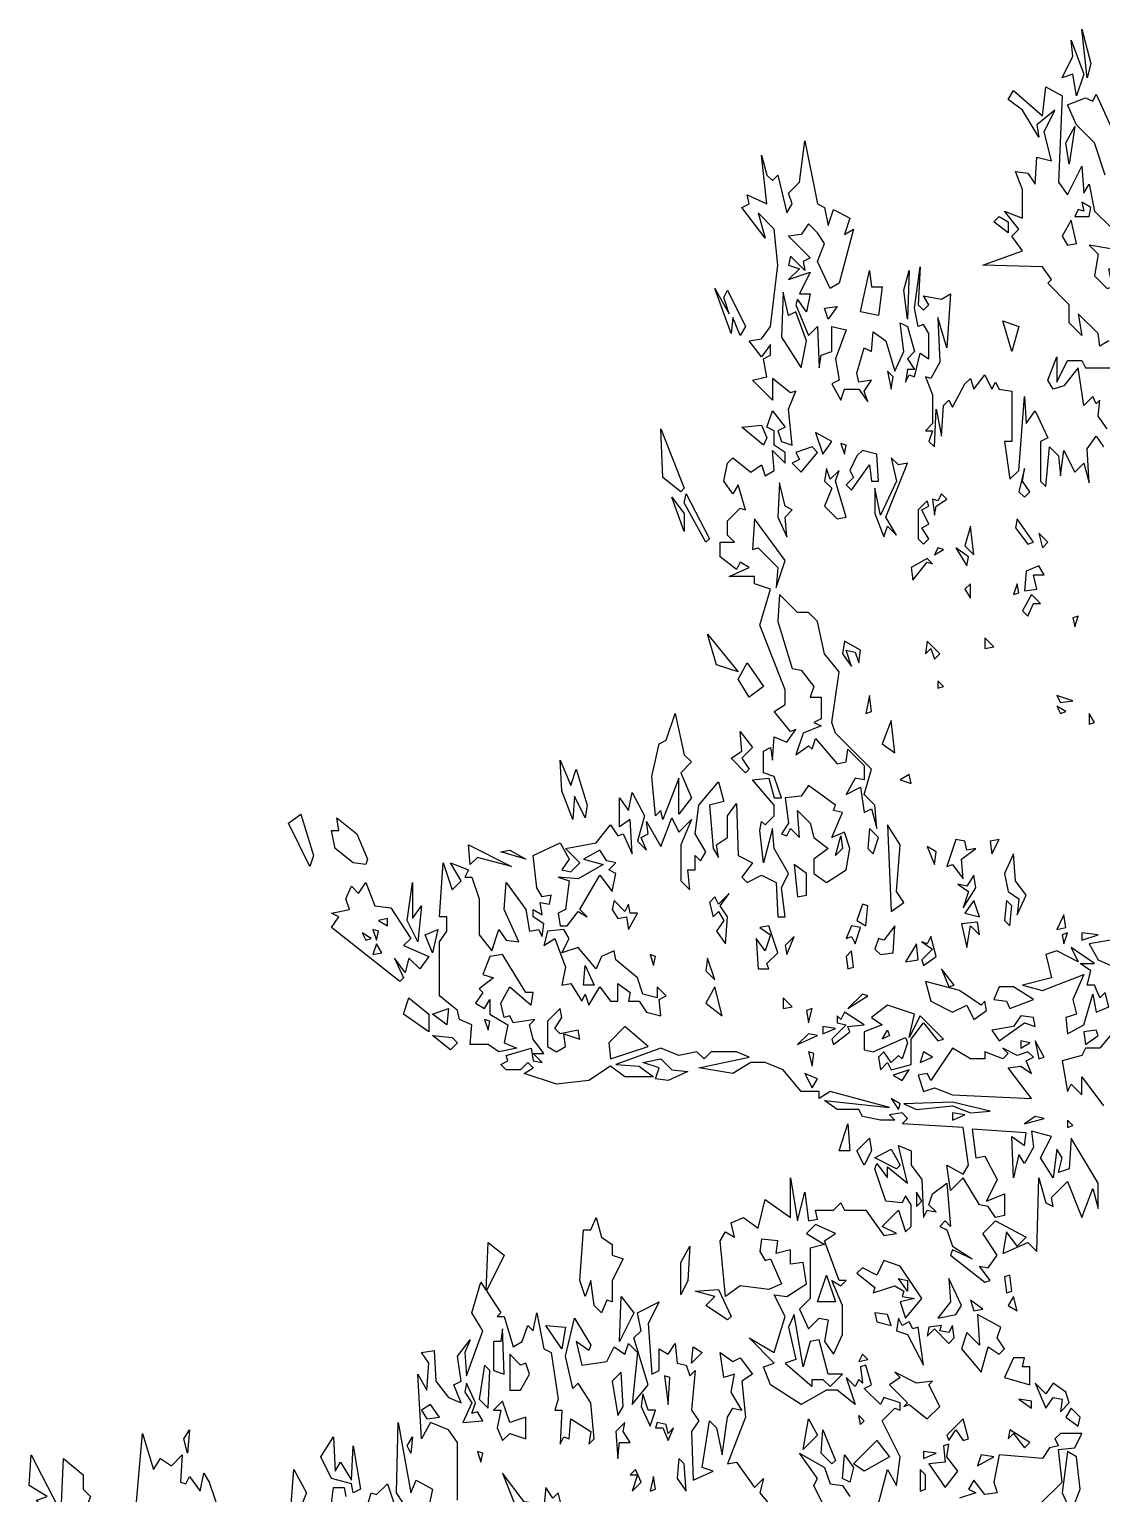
# Model space of a CAD drawing. Header units: millimetres. Extents: x -1861 to 1853, y -2 to 9002.
# Drawn here: x -1385 to -73, y 7066 to 8857 of the extents above; entities that cross this region are included whole.
import ezdxf

# ---------------------------------------------------------------- set-up
doc = ezdxf.new("R2010")
doc.units = ezdxf.units.MM
doc.layers.add('ALMOND-DRAW-PROFILE', color=7, linetype='Continuous', lineweight=25)

msp = doc.modelspace()

# ---------------------------------------------------------------- linework, layer by layer
at = {"layer": 'ALMOND-DRAW-PROFILE'}
for points in [[(-90.6, 8797.5), (-97.2, 8856.9), (-86.2, 8815.1)], [(-103.8, 8775.4), (-108.2, 8801.9), (-121.4, 8797.5), (-108.2, 8823.9), (-110.4, 8843.7), (-95, 8801.9)], [(-112.6, 8691.8), (-117, 8718.2), (-106, 8738)], [(-106, 8627.9), (-88.4, 8627.9), (-86.2, 8638.9), (-97.2, 8645.5), (-95, 8634.5), (-101.6, 8636.7)], [(-187.4, 8608.1), (-205.1, 8621.3), (-198.5, 8627.9), (-187.4, 8621.3)], [(-114.8, 8592.7), (-103.8, 8594.9), (-110.4, 8623.5), (-121.4, 8603.7)], [(-66.4, 8539.9), (-59.8, 8542.1), (-64.2, 8564.1), (-55.4, 8564.1), (-55.4, 8577.3), (-62, 8588.3), (-88.4, 8592.7), (-77.4, 8581.7), (-81.8, 8555.3)], [(-346, 8506.8), (-368, 8511.3), (-357, 8561.9), (-354.8, 8542.1), (-341.6, 8542.1)], [(-310.7, 8502.4), (-315.1, 8537.7), (-308.5, 8561.9)], [(-526.5, 8484.8), (-546.3, 8539.9), (-528.7, 8509.1), (-535.3, 8528.9), (-530.9, 8537.7), (-508.9, 8493.6), (-515.5, 8482.6), (-524.3, 8504.6)], [(-440.6, 8443), (-434, 8476), (-447.2, 8511.3), (-456, 8506.8), (-462.6, 8535.5), (-464.8, 8480.4)], [(-407.6, 8502.4), (-412, 8515.7), (-396.6, 8517.9)], [(-183, 8462.8), (-194.1, 8500.2), (-174.2, 8493.6)], [(-330.5, 8416.6), (-328.3, 8432), (-335, 8438.6)], [(-588.1, 8291.1), (-610.1, 8308.7), (-612.3, 8368.2), (-583.7, 8295.5)], [(-486.9, 8348.3), (-513.3, 8370.4), (-489.1, 8372.6), (-482.5, 8357.1)], [(-440.6, 8315.3), (-420.8, 8339.5), (-427.4, 8346.1), (-447.2, 8339.5), (-442.8, 8330.7), (-451.6, 8326.3)], [(-414.2, 8337.3), (-403.2, 8352.7), (-423, 8363.7)], [(-387.8, 8337.3), (-385.6, 8348.3), (-392.2, 8350.5)], [(-379, 8293.3), (-357, 8324.1), (-354.8, 8304.3), (-346, 8304.3), (-348.2, 8337.3), (-365.8, 8341.7), (-372.4, 8335.1), (-381.2, 8317.5), (-376.8, 8308.7), (-385.6, 8299.9)], [(-339.4, 8236.1), (-335, 8249.3), (-323.9, 8238.3), (-337.2, 8260.3), (-310.7, 8326.3), (-321.7, 8324.1), (-330.5, 8332.9), (-323.9, 8304.3), (-343.8, 8262.5), (-350.4, 8295.5), (-350.4, 8264.7)], [(-396.6, 8258.1), (-385.6, 8260.3), (-398.8, 8304.3), (-394.4, 8317.5), (-405.4, 8306.5), (-409.8, 8319.7), (-412, 8304.3), (-403.2, 8295.5), (-412, 8273.5)], [(-167.6, 8284.5), (-161, 8291.1), (-169.8, 8304.3), (-167.6, 8319.7), (-174.2, 8291.1)], [(-458.2, 8236.1), (-460.4, 8260.3), (-451.6, 8269.1), (-460.4, 8273.5), (-467, 8302.1), (-469.2, 8260.3)], [(-583.7, 8242.7), (-599.1, 8284.5), (-583.7, 8264.7)], [(-557.3, 8229.5), (-583.7, 8277.9), (-581.5, 8288.9), (-552.9, 8233.9)], [(-290.9, 8227.3), (-284.3, 8233.9), (-293.1, 8247.1), (-284.3, 8251.5), (-293.1, 8269.1), (-284.3, 8273.5), (-286.5, 8280.1), (-297.5, 8269.1), (-297.5, 8233.9)], [(-277.7, 8262.5), (-275.5, 8273.5), (-262.3, 8282.3), (-268.9, 8288.9), (-273.3, 8280.1), (-279.9, 8282.3)], [(-471.4, 8174.4), (-460.4, 8207.4), (-497.9, 8258.1), (-500.1, 8220.6), (-493.5, 8222.8), (-469.2, 8198.6)], [(-163.2, 8227.3), (-156.6, 8229.5), (-176.4, 8258.1), (-178.6, 8247.1)], [(-229.3, 8214), (-233.7, 8249.3), (-240.3, 8225)], [(-145.6, 8222.8), (-139, 8229.5), (-150, 8240.5)], [(-277.7, 8214), (-266.7, 8220.6), (-273.3, 8222.8)], [(-238.1, 8200.8), (-235.9, 8211.8), (-251.3, 8222.8)], [(-304.1, 8183.2), (-286.5, 8205.2), (-279.9, 8203), (-286.5, 8209.6), (-306.3, 8198.6)], [(-167.6, 8170), (-152.2, 8172.2), (-156.6, 8189.8), (-143.4, 8189.8), (-150, 8200.8), (-165.4, 8194.2)], [(-233.7, 8161.2), (-233.7, 8178.8), (-240.3, 8172.2)], [(-180.8, 8165.6), (-174.2, 8167.8), (-176.4, 8178.8)], [(-348.2, 7879.4), (-350.4, 7908), (-363.6, 7921.2), (-354.8, 7952.1), (-398.8, 7996.1), (-403.2, 8009.3), (-394.4, 8070.9), (-412, 8093), (-420.8, 8132.6), (-431.8, 8143.6), (-445, 8143.6), (-467, 8165.6), (-469.2, 8132.6), (-451.6, 8075.3), (-440.6, 8073.1), (-425.2, 8053.3), (-429.6, 8040.1), (-416.4, 8040.1), (-416.4, 8013.7), (-425.2, 8009.3), (-416.4, 8004.9), (-438.4, 7996.1), (-447.2, 7969.7), (-431.8, 7980.7), (-427.4, 7976.3), (-423, 7989.5), (-396.6, 7958.7), (-385.6, 7960.9), (-383.4, 7976.3), (-363.6, 7956.5), (-363.6, 7938.8), (-374.6, 7941), (-385.6, 7921.2), (-368, 7930), (-363.6, 7899.2), (-354.8, 7903.6)], [(-163.2, 8139.2), (-156.6, 8154.6), (-147.8, 8154.6), (-158.8, 8165.6), (-169.8, 8145.8)], [(-106, 8126), (-101.6, 8139.2), (-108.2, 8137)], [(-517.7, 8070.9), (-544.1, 8079.7), (-555.1, 8117.2)], [(-379, 8077.5), (-385.6, 8097.4), (-374.6, 8095.2), (-370.2, 8081.9), (-368, 8097.4), (-387.8, 8108.4), (-390, 8093)], [(-277.7, 8086.4), (-271.1, 8093), (-286.5, 8108.4), (-288.7, 8093), (-282.1, 8099.6)], [(-216.1, 8099.6), (-205.1, 8101.8), (-216.1, 8112.8)], [(-504.5, 8040.1), (-517.7, 8062.1), (-506.7, 8081.9), (-486.9, 8053.3)], [(-273.3, 8051.1), (-266.7, 8053.3), (-273.3, 8059.9)], [(-361.4, 8020.3), (-354.8, 8022.5), (-357, 8042.3)], [(-123.6, 8033.5), (-108.2, 8035.7), (-128, 8042.3)], [(-123.6, 8020.3), (-117, 8022.5), (-128, 8029.1)], [(-610.1, 7890.4), (-612.3, 7901.4), (-619, 7894.8), (-623.4, 7943.2), (-614.5, 7982.9), (-605.7, 7987.3), (-594.7, 8020.3), (-583.7, 7969.7), (-574.9, 7960.9), (-588.1, 7947.7), (-574.9, 7916.8), (-590.3, 7897), (-590.3, 7941)], [(-326.1, 7971.9), (-330.5, 8011.5), (-341.6, 7982.9)], [(-88.4, 8007.1), (-81.8, 8009.3), (-88.4, 8020.3)], [(-508.9, 7947.7), (-526.5, 7965.3), (-513.3, 7974.1), (-515.5, 7998.3), (-500.1, 7978.5), (-513.3, 7965.3), (-504.5, 7952.1)], [(-720.2, 7890.4), (-733.4, 7925.6), (-735.6, 7963.1), (-722.4, 7932.2), (-715.8, 7952.1), (-702.6, 7908), (-704.8, 7892.6), (-718, 7919)], [(-319.5, 7938.8), (-306.3, 7934.4), (-308.5, 7945.5)], [(-409.8, 7813.4), (-385.6, 7828.8), (-381.2, 7855.2), (-387.8, 7875), (-403.2, 7868.4), (-390, 7899.2), (-401, 7901.4), (-398.8, 7908), (-431.8, 7932.2), (-440.6, 7919), (-460.4, 7916.8), (-456, 7886), (-464.8, 7872.8), (-458.2, 7870.6), (-453.8, 7879.4), (-442.8, 7868.4), (-445, 7901.4), (-429.6, 7886), (-425.2, 7868.4), (-407.6, 7855.2), (-425.2, 7842), (-425.2, 7824.4)], [(-1041.7, 7833.2), (-1068.1, 7886), (-1052.7, 7897), (-1037.3, 7846.4)], [(-988.8, 7837.6), (-1010.8, 7855.2), (-1015.2, 7877.2), (-1006.4, 7877.2), (-1008.6, 7892.6), (-984.4, 7872.8), (-971.2, 7842), (-973.4, 7835.4)], [(-330.5, 7778.1), (-315.1, 7789.1), (-323.9, 7802.3), (-319.5, 7859.6), (-335, 7883.8)], [(-398.8, 7846.4), (-392.2, 7870.6), (-390, 7855.2)], [(-352.6, 7848.6), (-346, 7868.4), (-357, 7879.4), (-359.2, 7855.2)], [(-242.5, 7817.8), (-244.7, 7842), (-227.1, 7855.2), (-238.1, 7853), (-240.3, 7864), (-251.3, 7866.2), (-262.3, 7833.2), (-255.7, 7835.4)], [(-207.3, 7848.6), (-198.5, 7866.2), (-209.5, 7864)], [(-795.1, 7833.2), (-836.9, 7844.2), (-845.7, 7835.4), (-847.9, 7859.6)], [(-777.5, 7842), (-808.3, 7850.8), (-797.3, 7853)], [(-735.6, 7760.5), (-726.8, 7760.5), (-713.6, 7778.1), (-702.6, 7771.5), (-711.4, 7780.3), (-687.2, 7822.2), (-671.8, 7802.3), (-667.4, 7824.4), (-676.2, 7828.8), (-667.4, 7837.6), (-678.4, 7839.8), (-687.2, 7853), (-707, 7842), (-682.8, 7835.4), (-713.6, 7817.8), (-737.8, 7820), (-724.6, 7815.6), (-729, 7780.3), (-737.8, 7775.9)], [(-277.7, 7835.4), (-275.5, 7850.8), (-286.5, 7857.4)], [(-176.4, 7773.7), (-165.4, 7797.9), (-178.6, 7815.6), (-180.8, 7848.6), (-191.8, 7824.4), (-187.4, 7802.3), (-174.2, 7793.5)], [(-445, 7795.7), (-434, 7797.9), (-434, 7824.4), (-449.4, 7835.4)], [(-931.6, 7692.3), (-1015.2, 7758.3), (-1006.4, 7771.5), (-1015.2, 7775.9), (-993.2, 7780.3), (-997.6, 7793.5), (-991, 7809), (-982.2, 7800.1), (-973.4, 7813.4), (-962.4, 7784.7), (-942.6, 7782.5), (-918.4, 7745.1), (-927.2, 7736.3), (-896.4, 7723.1), (-907.4, 7707.7), (-920.6, 7720.9), (-925, 7703.3), (-938.2, 7720.9), (-927.2, 7696.7)], [(-909.6, 7740.7), (-922.8, 7767.1), (-916.2, 7813.4), (-916.2, 7769.3), (-905.2, 7784.7)], [(-242.5, 7782.5), (-227.1, 7806.8), (-229.3, 7822.2), (-238.1, 7809), (-249.1, 7811.2), (-235.9, 7802.3)], [(-652, 7756.1), (-641, 7775.9), (-649.8, 7775.9), (-652, 7786.9), (-656.4, 7778.1), (-669.6, 7791.3), (-671.8, 7780.3), (-665.2, 7769.3), (-654.2, 7771.5)], [(-533.1, 7738.5), (-530.9, 7771.5), (-539.7, 7784.7), (-528.7, 7800.1), (-541.9, 7786.9), (-546.3, 7795.7), (-552.9, 7789.1), (-548.5, 7771.5), (-541.9, 7778.1), (-535.3, 7767.1), (-544.1, 7753.9)], [(-240.3, 7775.9), (-222.7, 7771.5), (-229.3, 7791.3)], [(-185.2, 7760.5), (-183, 7784.7), (-189.6, 7791.3), (-191.8, 7767.1)], [(-361.4, 7760.5), (-359.2, 7784.7), (-365.8, 7786.9), (-372.4, 7767.1)], [(-128, 7756.1), (-117, 7758.3), (-119.2, 7773.7)], [(-960.2, 7742.9), (-958, 7753.9), (-964.6, 7756.1)], [(-947, 7760.5), (-947, 7769.3), (-958, 7767.1)], [(-891.9, 7727.5), (-900.8, 7749.5), (-885.3, 7756.1)], [(-612.3, 7650.4), (-614.5, 7670.3), (-605.7, 7674.7), (-616.8, 7685.7), (-616.8, 7672.5), (-634.4, 7676.9), (-641, 7696.7), (-667.4, 7718.7), (-669.6, 7729.7), (-685, 7723.1), (-691.6, 7707.7), (-713.6, 7734.1), (-733.4, 7727.5), (-724.6, 7745.1), (-731.2, 7756.1), (-751, 7753.9), (-755.4, 7736.3), (-742.2, 7745.1), (-729, 7709.9), (-733.4, 7687.9), (-722.4, 7690.1), (-709.2, 7668.1), (-704.8, 7676.9), (-700.4, 7663.6), (-687.2, 7685.7), (-674, 7668.1), (-665.2, 7668.1), (-665.2, 7690.1), (-649.8, 7679.1), (-652, 7668.1), (-638.8, 7668.1), (-630, 7654.8)], [(-493.5, 7707.7), (-480.3, 7707.7), (-482.5, 7714.3), (-469.2, 7727.5), (-480.3, 7760.5), (-491.3, 7758.3), (-478.1, 7749.5), (-484.7, 7729.7), (-495.7, 7745.1)], [(-374.6, 7738.5), (-368, 7758.3), (-379, 7760.5), (-385.6, 7745.1), (-379, 7747.3)], [(-343.8, 7725.3), (-328.3, 7727.5), (-326.1, 7760.5), (-339.4, 7742.9), (-346, 7745.1), (-350.4, 7731.9)], [(-238.1, 7734.1), (-233.7, 7760.5), (-222.7, 7749.5), (-224.9, 7764.9), (-244.7, 7762.7)], [(-973.4, 7742.9), (-966.8, 7745.1), (-977.8, 7751.7)], [(-964.6, 7725.3), (-953.6, 7727.5), (-960.2, 7738.5)], [(-458.2, 7725.3), (-449.4, 7747.3), (-460.4, 7736.3)], [(-312.9, 7716.5), (-297.5, 7718.7), (-299.7, 7738.5)], [(-290.9, 7712.1), (-275.5, 7723.1), (-282.1, 7747.3), (-286.5, 7738.5), (-293.1, 7740.7), (-279.9, 7731.9), (-293.1, 7718.7)], [(-119.2, 7738.5), (-114.8, 7751.7), (-121.4, 7749.5)], [(-97.2, 7742.9), (-77.4, 7749.5), (-97.2, 7751.7)], [(-621.2, 7712.1), (-619, 7723.1), (-625.6, 7725.3)], [(-546.3, 7694.5), (-555.1, 7720.9), (-557.3, 7705.5)], [(-383.4, 7707.7), (-376.8, 7709.9), (-379, 7729.7), (-385.6, 7723.1)], [(-114.8, 7628.4), (-95, 7639.4), (-84, 7676.9), (-79.6, 7654.8), (-64.2, 7661.4), (-68.6, 7679.1), (-75.2, 7672.5), (-81.8, 7687.9), (-90.6, 7687.9), (-86.2, 7705.5), (-99.4, 7714.3), (-81.8, 7714.3), (-110.4, 7734.1), (-101.6, 7716.5), (-128, 7729.7), (-141.2, 7725.3), (-134.6, 7696.7), (-169.8, 7687.9), (-145.6, 7681.3), (-95, 7701.1), (-108.2, 7670.3), (-103.8, 7652.6), (-117, 7648.2)], [(-707, 7687.9), (-704.8, 7712.1), (-693.8, 7687.9)], [(-260.1, 7685.7), (-253.5, 7687.9), (-268.9, 7707.7)], [(-537.5, 7650.4), (-546.3, 7685.7), (-557.3, 7665.9)], [(-229.3, 7646), (-213.9, 7657), (-216.1, 7668.1), (-220.5, 7663.6), (-246.9, 7681.3), (-288.7, 7692.3), (-282.1, 7668.1), (-255.7, 7654.8), (-238.1, 7663.6)], [(-185.2, 7659.2), (-156.6, 7670.3), (-180.8, 7685.7), (-198.5, 7685.7), (-205.1, 7670.3), (-189.6, 7668.1)], [(-896.4, 7630.6), (-927.2, 7652.6), (-920.6, 7672.5), (-896.4, 7652.6)], [(-462.6, 7659.2), (-451.6, 7661.4), (-462.6, 7672.5)], [(-383.4, 7659.2), (-359.2, 7674.7), (-365.8, 7676.9)], [(-874.3, 7639.4), (-891.9, 7652.6), (-872.1, 7659.2)], [(-740, 7606.4), (-729, 7613), (-731.2, 7628.4), (-711.4, 7621.8), (-713.6, 7632.8), (-735.6, 7628.4), (-742.2, 7635), (-733.4, 7648.2), (-735.6, 7659.2), (-751, 7643.8), (-751, 7613)], [(-431.8, 7641.6), (-427.4, 7659.2), (-434, 7657)], [(-401, 7615.2), (-381.2, 7630.6), (-383.4, 7637.2), (-363.6, 7639.4), (-387.8, 7654.8), (-392.2, 7646), (-396.6, 7650.4), (-396.6, 7641.6), (-385.6, 7639.4), (-403.2, 7621.8)], [(-343.8, 7584.4), (-335, 7593.2), (-330.5, 7584.4), (-306.3, 7591), (-306.3, 7621.8), (-290.9, 7641.6), (-273.3, 7619.6), (-266.7, 7621.8), (-295.3, 7650.4), (-308.5, 7624), (-301.9, 7652.6), (-335, 7663.6), (-354.8, 7648.2), (-341.6, 7639.4), (-363.6, 7630.6), (-363.6, 7608.6), (-352.6, 7606.4), (-312.9, 7624), (-310.7, 7617.4), (-317.3, 7597.6), (-321.7, 7602), (-330.5, 7593.2), (-339.4, 7606.4), (-346, 7599.8)], [(-198.5, 7619.6), (-167.6, 7641.6), (-154.4, 7637.2), (-156.6, 7648.2), (-172, 7650.4), (-180.8, 7637.2), (-207.3, 7632.8)], [(-823.7, 7632.8), (-821.5, 7643.8), (-828.1, 7646)], [(-674, 7597.6), (-627.8, 7613), (-656.4, 7637.2), (-676.2, 7617.4)], [(-414.2, 7628.4), (-398.8, 7635), (-414.2, 7637.2)], [(-341.6, 7621.8), (-335, 7632.8), (-332.7, 7626.2)], [(-92.8, 7615.2), (-77.4, 7626.2), (-79.6, 7632.8), (-95, 7630.6)], [(-869.9, 7608.6), (-891.9, 7626.2), (-867.7, 7624), (-861.1, 7617.4)], [(-445, 7615.2), (-420.8, 7626.2), (-431.8, 7628.4)], [(-172, 7610.8), (-161, 7617.4), (-172, 7619.6)], [(-150, 7597.6), (-143.4, 7599.8), (-154.4, 7619.6)], [(-619, 7573.4), (-614.5, 7586.6), (-634.4, 7593.2), (-612.3, 7597.6), (-599.1, 7584.4), (-579.3, 7582.2), (-603.5, 7571.2)], [(-427.4, 7588.8), (-425.2, 7604.2), (-431.8, 7606.4)], [(-158.8, 7549.2), (-187.4, 7586.6), (-172, 7588.8), (-158.8, 7580), (-165.4, 7595.4), (-156.6, 7599.8), (-163.2, 7606.4), (-176.4, 7602), (-194.1, 7610.8), (-187.4, 7604.2), (-194.1, 7597.6), (-216.1, 7606.4), (-216.1, 7597.6), (-233.7, 7597.6), (-255.7, 7610.8), (-282.1, 7571.2), (-286.5, 7580), (-297.5, 7577.8), (-290.9, 7558), (-277.7, 7562.4), (-255.7, 7553.6)], [(-295.3, 7593.2), (-279.9, 7599.8), (-290.9, 7606.4)], [(-427.4, 7562.4), (-420.8, 7573.4), (-436.2, 7580)], [(-317.3, 7571.2), (-308.5, 7584.4), (-328.3, 7577.8)], [(-321.7, 7536), (-319.5, 7542.6), (-330.5, 7549.2)], [(-233.7, 7531.6), (-209.5, 7533.8), (-255.7, 7544.8), (-315.1, 7542.6), (-299.7, 7536), (-255.7, 7540.4)], [(-255.7, 7522.7), (-240.3, 7529.4), (-255.7, 7531.6)], [(-167.6, 7518.3), (-143.4, 7525), (-154.4, 7527.2)], [(-114.8, 7513.9), (-108.2, 7516.1), (-114.8, 7522.7)], [(-394.4, 7485.3), (-383.4, 7518.3), (-381.2, 7485.3)], [(-363.6, 7467.7), (-372.4, 7485.3), (-357, 7500.7), (-354.8, 7485.3)], [(-323.9, 7463.3), (-350.4, 7476.5), (-330.5, 7487.5), (-319.5, 7467.7)], [(-299.7, 7417.1), (-293.1, 7423.7), (-299.7, 7434.7)], [(-685, 7287.2), (-693.8, 7296), (-698.2, 7326.8), (-704.8, 7307), (-711.4, 7326.8), (-707, 7388.5), (-698.2, 7388.5), (-691.6, 7403.9), (-685, 7379.6), (-671.8, 7370.8), (-671.8, 7357.6), (-658.6, 7353.2), (-671.8, 7326.8), (-671.8, 7300.4), (-678.4, 7302.6)], [(-401, 7236.5), (-390, 7260.8), (-390, 7296), (-403.2, 7326.8), (-392.2, 7320.2), (-385.6, 7326.8), (-394.4, 7326.8), (-412, 7375.2), (-398.8, 7384.1), (-423, 7395.1), (-434, 7384.1), (-412, 7370.8), (-429.6, 7366.4), (-429.6, 7304.8), (-442.8, 7291.6), (-431.8, 7267.4), (-418.6, 7280.6), (-407.6, 7278.4), (-412, 7252)], [(-588.1, 7309.2), (-588.1, 7348.8), (-577.1, 7368.6), (-579.3, 7326.8)], [(-312.9, 7280.6), (-293.1, 7304.8), (-319.5, 7344.4), (-339.4, 7351), (-348.2, 7333.4), (-365.8, 7342.2), (-372.4, 7335.6), (-350.4, 7318), (-352.6, 7311.4), (-326.1, 7320.2), (-315.1, 7313.6), (-317.3, 7307), (-301.9, 7304.8), (-319.5, 7300.4)], [(-398.8, 7300.4), (-420.8, 7300.4), (-409.8, 7333.4)], [(-310.7, 7313.6), (-321.7, 7329), (-310.7, 7326.8)], [(-273.3, 7280.6), (-251.3, 7285), (-244.7, 7296), (-260.1, 7329), (-257.9, 7300.4)], [(-189.6, 7311.4), (-183, 7313.6), (-185.2, 7333.4), (-191.8, 7331.2)], [(-530.9, 7278.4), (-557.3, 7296), (-546.3, 7307), (-570.5, 7313.6), (-541.9, 7315.8), (-526.5, 7282.8)], [(-663, 7252), (-660.8, 7307), (-645.4, 7287.2)], [(-229.3, 7289.4), (-218.3, 7291.6), (-233.7, 7302.6)], [(-176.4, 7289.4), (-180.8, 7307), (-187.4, 7296)], [(-733.4, 7243.2), (-753.2, 7271.8), (-729, 7269.6)], [(-427.4, 7196.9), (-427.4, 7205.7), (-414.2, 7205.7), (-405.4, 7196.9), (-390, 7212.3), (-407.6, 7212.3), (-418.6, 7254.2), (-429.6, 7252), (-438.4, 7221.1), (-449.4, 7285), (-456, 7269.6), (-447.2, 7229.9), (-460.4, 7225.5)], [(-330.5, 7271.8), (-335, 7285), (-350.4, 7287.2), (-348.2, 7276.2)], [(-290.9, 7223.3), (-297.5, 7269.6), (-304.1, 7267.4), (-308.5, 7276.2), (-317.3, 7271.8), (-321.7, 7280.6), (-323.9, 7265.2), (-310.7, 7260.8)], [(-260.1, 7249.8), (-253.5, 7256.4), (-255.7, 7271.8), (-260.1, 7263), (-271.1, 7265.2), (-268.9, 7271.8), (-284.3, 7269.6), (-286.5, 7258.6), (-277.7, 7267.4)], [(-220.5, 7214.5), (-211.7, 7245.4), (-198.5, 7236.5), (-191.8, 7243.2), (-200.7, 7256.4), (-196.3, 7269.6), (-224.9, 7285), (-222.7, 7247.6), (-238.1, 7263), (-244.7, 7243.2)], [(-817.1, 7216.7), (-803.9, 7212.3), (-806.1, 7267.4), (-808.3, 7252), (-817.1, 7252)], [(-797.3, 7192.5), (-784.1, 7192.5), (-773.1, 7212.3), (-777.5, 7225.5), (-784.1, 7223.3), (-797.3, 7236.5)], [(-574.9, 7225.5), (-572.7, 7245.4), (-561.7, 7238.7)], [(-370.2, 7227.7), (-359.2, 7229.9), (-365.8, 7236.5)], [(-823.7, 7170.5), (-821.5, 7216.7), (-828.1, 7223.3), (-834.7, 7181.5)], [(-191.8, 7207.9), (-161, 7199.1), (-161, 7221.1), (-169.8, 7221.1), (-167.6, 7232.1), (-180.8, 7232.1)], [(-854.5, 7152.9), (-830.3, 7155.1), (-836.9, 7166.1), (-843.5, 7163.9), (-839.1, 7177.1), (-850.1, 7201.3), (-852.3, 7190.3), (-843.5, 7177.1)], [(-665.2, 7161.7), (-658.6, 7172.7), (-660.8, 7214.5), (-671.8, 7203.5)], [(-603.5, 7174.9), (-601.3, 7207.9), (-607.9, 7210.1)], [(-286.5, 7157.3), (-271.1, 7172.7), (-284.3, 7199.1), (-279.9, 7203.5), (-299.7, 7201.3), (-326.1, 7214.5), (-319.5, 7207.9), (-332.7, 7199.1), (-310.7, 7177.1), (-315.1, 7172.7), (-308.5, 7174.9)], [(-123.6, 7166.1), (-112.6, 7177.1), (-117, 7190.3), (-132.4, 7201.3), (-141.2, 7188.1), (-154.4, 7201.3), (-141.2, 7170.5), (-132.4, 7183.7), (-121.4, 7181.5)], [(-625.6, 7148.5), (-619, 7168.3), (-627.8, 7168.3), (-634.4, 7188.1), (-636.6, 7172.7)], [(-898.6, 7157.3), (-883.1, 7159.5), (-894.1, 7174.9), (-905.2, 7168.3)], [(-806.1, 7130.9), (-797.3, 7139.7), (-777.5, 7133.1), (-777.5, 7159.5), (-797.3, 7152.9), (-806.1, 7179.3), (-817.1, 7168.3), (-808.3, 7168.3), (-812.7, 7146.3)], [(-158.8, 7170.5), (-158.8, 7179.3), (-174.2, 7181.5)], [(-101.6, 7148.5), (-99.4, 7159.5), (-110.4, 7170.5), (-117, 7159.5)], [(-665.2, 7108.9), (-663, 7128.7), (-649.8, 7128.7), (-658.6, 7141.9), (-656.4, 7152.9), (-667.4, 7141.9)], [(-603.5, 7130.9), (-596.9, 7146.3), (-603.5, 7139.7), (-605.7, 7150.7), (-616.8, 7152.9), (-619, 7146.3), (-610.1, 7146.3)], [(-438.4, 7119.9), (-431.8, 7157.3), (-420.8, 7137.5)], [(-368, 7150.7), (-370.2, 7161.7), (-363.6, 7155.1)], [(-260.1, 7130.9), (-251.3, 7144.1), (-242.5, 7130.9), (-235.9, 7133.1), (-242.5, 7157.3), (-262.3, 7137.5)], [(-1191.4, 7115.5), (-1195.8, 7133.1), (-1189.2, 7144.1)], [(-988.8, 7067), (-991, 7078), (-1015.2, 7084.6), (-1028.4, 7111.1), (-1013, 7135.3), (-1010.8, 7093.4), (-1004.2, 7104.5), (-991, 7082.4), (-988.8, 7124.3), (-980, 7071.4)], [(-918.4, 7115.5), (-922.8, 7124.3), (-916.2, 7135.3)], [(-403.2, 7102.3), (-416.4, 7115.5), (-414.2, 7144.1), (-398.8, 7106.7)], [(-363.6, 7093.4), (-376.8, 7102.3), (-348.2, 7130.9), (-332.7, 7111.1)], [(-167.6, 7122.1), (-161, 7128.7), (-185.2, 7144.1), (-187.4, 7133.1), (-180.8, 7139.7)], [(-1345.5, 7023), (-1376.3, 7058.2), (-1363.1, 7062.6), (-1385.1, 7075.8), (-1382.9, 7113.3), (-1349.9, 7049.4), (-1341.1, 7027.4)], [(-832.5, 7104.5), (-830.3, 7115.5), (-836.9, 7117.7)], [(-381.2, 7080.2), (-390, 7084.6), (-387.8, 7113.3), (-376.8, 7097.8)], [(-290.9, 7108.9), (-275.5, 7115.5), (-290.9, 7117.7)], [(-264.5, 7073.6), (-249.1, 7093.4), (-262.3, 7111.1), (-260.1, 7126.5), (-266.7, 7124.3), (-264.5, 7104.5), (-284.3, 7102.3)], [(-224.9, 7100), (-205.1, 7111.1), (-220.5, 7113.3)], [(-110.4, 7042.8), (-99.4, 7071.4), (-103.8, 7111.1), (-114.8, 7117.7), (-121.4, 7067)], [(-1327.9, 7001), (-1345.5, 7053.8), (-1343.3, 7108.9), (-1319.1, 7089), (-1319.1, 7071.4), (-1310.2, 7062.6), (-1323.5, 7027.4), (-1332.3, 7023), (-1305.8, 7001)], [(-647.6, 7069.2), (-636.6, 7080.2), (-643.2, 7095.6), (-649.8, 7089), (-641, 7089)], [(-581.5, 7069.2), (-583.7, 7102.3), (-590.3, 7108.9), (-592.5, 7084.6)], [(-295.3, 7069.2), (-288.7, 7071.4), (-288.7, 7089), (-295.3, 7095.6)], [(-768.7, 7023), (-742.2, 7014.2), (-764.3, 7036.2), (-764.3, 7053.8), (-779.7, 7056), (-806.1, 7091.2), (-786.3, 7040.6), (-770.9, 7051.6)], [(-625.6, 7069.2), (-619, 7071.4), (-621.2, 7086.8)], [(-755.4, 7049.4), (-735.6, 7042.8), (-733.4, 7049.4), (-737.8, 7067), (-744.4, 7060.4), (-753.2, 7073.6)]]:
    msp.add_lwpolyline(points, close=True, dxfattribs=at)
for points in [[(-64.2, 8476), (-75.2, 8469.4), (-77.4, 8484.8), (-101.6, 8509.1), (-97.2, 8482.6), (-112.6, 8498), (-112.6, 8520.1), (-139, 8546.5), (-134.6, 8550.9), (-145.6, 8566.3), (-218.3, 8568.5), (-169.8, 8586.1), (-183, 8603.7), (-174.2, 8612.5), (-191.8, 8634.5), (-169.8, 8625.7), (-169.8, 8661), (-178.6, 8683), (-163.2, 8680.8), (-154.4, 8667.6), (-152.2, 8700.6), (-134.6, 8696.2), (-143.4, 8731.4), (-130.2, 8757.8), (-152.2, 8740.2), (-150, 8724.8), (-169.8, 8757.8), (-187.4, 8771), (-180.8, 8782), (-145.6, 8751.2), (-141.2, 8786.4), (-121.4, 8775.4), (-125.8, 8669.8), (-114.8, 8654.4), (-97.2, 8689.6), (-95, 8656.6), (-88.4, 8667.6), (-81.8, 8634.5), (-62, 8614.7)], [(-68.6, 8678.6), (-81.8, 8718.2), (-103.8, 8740.2), (-114.8, 8764.4), (-92.8, 8773.2), (-84, 8768.8), (-79.6, 8777.6), (-57.6, 8729.2)], [(-346, 7053.8), (-335, 7095.6), (-323.9, 7075.8), (-319.5, 7111.1), (-341.6, 7155.1), (-326.1, 7170.5), (-319.5, 7168.3), (-319.5, 7177.1), (-339.4, 7183.7), (-343.8, 7174.9), (-363.6, 7194.7), (-354.8, 7199.1), (-361.4, 7223.3), (-368, 7221.1), (-365.8, 7201.3), (-370.2, 7205.7), (-374.6, 7196.9), (-385.6, 7207.9), (-374.6, 7174.9), (-396.6, 7192.5), (-409.8, 7192.5), (-440.6, 7174.9), (-478.1, 7199.1), (-486.9, 7221.1), (-473.6, 7225.5), (-504.5, 7256.4), (-473.6, 7238.7), (-460.4, 7282.8), (-473.6, 7309.2), (-458.2, 7307), (-434, 7322.4), (-438.4, 7348.8), (-453.8, 7346.6), (-453.8, 7364.2), (-471.4, 7359.8), (-469.2, 7375.2), (-489.1, 7377.4), (-491.3, 7362), (-484.7, 7351), (-478.1, 7353.2), (-464.8, 7322.4), (-480.3, 7315.8), (-515.5, 7320.2), (-533.1, 7307), (-539.7, 7375.2), (-533.1, 7386.3), (-522.1, 7379.6), (-526.5, 7397.3), (-511.1, 7403.9), (-493.5, 7390.7), (-484.7, 7425.9), (-453.8, 7403.9), (-453.8, 7452.3), (-445, 7399.5), (-436.2, 7434.7), (-431.8, 7399.5), (-420.8, 7401.7), (-423, 7412.7), (-401, 7412.7), (-392.2, 7421.5), (-387.8, 7412.7), (-361.4, 7412.7), (-339.4, 7381.8), (-323.9, 7384.1), (-341.6, 7392.9), (-321.7, 7412.7), (-312.9, 7386.3), (-306.3, 7392.9), (-306.3, 7419.3), (-312.9, 7430.3), (-317.3, 7421.5), (-337.2, 7423.7), (-350.4, 7463.3), (-348.2, 7469.9), (-335, 7452.3), (-335, 7465.5), (-310.7, 7445.7), (-321.7, 7491.9), (-306.3, 7485.3), (-306.3, 7467.7), (-293.1, 7450.1), (-290.9, 7403.9), (-286.5, 7412.7), (-275.5, 7410.5), (-284.3, 7419.3), (-279.9, 7432.5), (-262.3, 7445.7), (-257.9, 7392.9), (-264.5, 7399.5), (-271.1, 7392.9), (-262.3, 7388.5), (-255.7, 7368.6), (-231.5, 7353.2), (-255.7, 7364.2), (-257.9, 7357.6), (-216.1, 7324.6), (-209.5, 7326.8), (-222.7, 7344.4), (-211.7, 7342.2), (-200.7, 7357.6), (-218.3, 7384.1), (-202.9, 7399.5), (-165.4, 7379.6), (-176.4, 7368.6), (-189.6, 7386.3), (-194.1, 7359.8), (-163.2, 7373), (-152.2, 7362), (-150, 7452.3), (-141.2, 7421.5), (-132.4, 7417.1), (-134.6, 7428.1), (-114.8, 7447.9), (-97.2, 7403.9), (-84, 7439.1), (-77.4, 7414.9), (-77.4, 7445.7), (-110.4, 7500.7), (-112.6, 7463.3), (-125.8, 7458.9), (-121.4, 7476.5), (-128, 7487.5), (-132.4, 7452.3), (-147.8, 7476.5), (-134.6, 7502.9), (-158.8, 7509.5), (-156.6, 7489.7), (-167.6, 7469.9), (-174.2, 7480.9), (-180.8, 7452.3), (-183, 7502.9), (-167.6, 7491.9), (-165.4, 7507.3), (-231.5, 7511.7), (-227.1, 7476.5), (-216.1, 7478.7), (-200.7, 7450.1), (-213.9, 7423.7), (-191.8, 7432.5), (-191.8, 7406.1), (-202.9, 7403.9), (-211.7, 7417.1), (-222.7, 7419.3), (-242.5, 7452.3), (-257.9, 7436.9), (-262.3, 7467.7), (-242.5, 7456.7), (-235.9, 7467.7), (-242.5, 7513.9), (-317.3, 7518.3), (-310.7, 7525), (-317.3, 7531.6), (-332.7, 7529.4), (-326.1, 7522.7), (-343.8, 7522.7), (-365.8, 7527.2), (-370.2, 7536), (-396.6, 7536), (-412, 7547), (-332.7, 7538.2), (-405.4, 7558), (-418.6, 7549.2), (-418.6, 7558), (-440.6, 7558), (-462.6, 7584.4), (-484.7, 7593.2), (-502.3, 7593.2), (-524.3, 7580), (-566.1, 7586.6), (-504.5, 7599.8), (-519.9, 7606.4), (-550.7, 7606.4), (-559.5, 7597.6), (-568.3, 7606.4), (-590.3, 7602), (-612.3, 7610.8), (-667.4, 7591), (-638.8, 7588.8), (-621.2, 7575.6), (-656.4, 7575.6), (-674, 7588.8), (-700.4, 7571.2), (-740, 7566.8), (-779.7, 7580), (-768.7, 7586.6), (-775.3, 7593.2), (-784.1, 7584.4), (-801.7, 7584.4), (-808.3, 7591), (-799.5, 7595.4), (-801.7, 7602), (-770.9, 7610.8), (-768.7, 7595.4), (-757.7, 7593.2), (-768.7, 7604.2), (-755.4, 7604.2), (-768.7, 7621.8), (-773.1, 7639.4), (-766.5, 7646), (-792.9, 7641.6), (-797.3, 7650.4), (-803.9, 7648.2), (-808.3, 7665.9), (-797.3, 7685.7), (-770.9, 7663.6), (-768.7, 7679.1), (-777.5, 7679.1), (-806.1, 7725.3), (-821.5, 7723.1), (-830.3, 7701.1), (-817.1, 7696.7), (-834.7, 7683.5), (-830.3, 7679.1), (-839.1, 7665.9), (-828.1, 7659.2), (-821.5, 7670.3), (-821.5, 7652.6), (-799.5, 7639.4), (-803.9, 7617.4), (-788.5, 7610.8), (-810.5, 7606.4), (-823.7, 7615.2), (-845.7, 7615.2), (-843.5, 7639.4), (-858.9, 7646), (-861.1, 7657), (-883.1, 7674.7), (-883.1, 7740.7), (-874.3, 7753.9), (-874.3, 7771.5), (-883.1, 7771.5), (-878.7, 7837.6), (-867.7, 7804.5), (-856.7, 7815.6), (-869.9, 7837.6), (-847.9, 7828.8), (-852.3, 7820), (-843.5, 7820), (-834.7, 7793.5), (-834.7, 7749.5), (-819.3, 7729.7), (-810.5, 7756.1), (-801.7, 7742.9), (-786.3, 7740.7), (-803.9, 7780.3), (-801.7, 7813.4), (-777.5, 7780.3), (-773.1, 7753.9), (-762.1, 7756.1), (-757.7, 7747.3), (-755.4, 7762.7), (-768.7, 7771.5), (-768.7, 7780.3), (-757.7, 7773.7), (-759.9, 7789.1), (-748.8, 7786.9), (-746.6, 7797.9), (-757.7, 7795.7), (-764.3, 7806.8), (-768.7, 7846.4), (-735.6, 7861.8), (-724.6, 7842), (-733.4, 7828.8), (-722.4, 7826.6), (-711.4, 7837.6), (-729, 7855.2), (-691.6, 7861.8), (-674, 7883.8), (-665.2, 7870.6), (-658.6, 7872.8), (-647.6, 7848.6), (-649.8, 7890.4), (-663, 7881.6), (-663, 7916.8), (-652, 7901.4), (-647.6, 7923.4), (-632.2, 7894.8), (-641, 7864), (-630, 7853), (-636.6, 7868.4), (-627.8, 7872.8), (-630, 7888.2), (-612.3, 7857.4), (-599.1, 7892.6), (-590.3, 7875), (-574.9, 7890.4), (-588.1, 7859.6), (-588.1, 7815.6), (-577.1, 7804.5), (-579.3, 7828.8), (-570.5, 7828.8), (-570.5, 7846.4), (-563.9, 7839.8), (-557.3, 7850.8), (-570.5, 7872.8), (-566.1, 7908), (-541.9, 7936.6), (-535.3, 7912.4), (-552.9, 7908), (-548.5, 7855.2), (-541.9, 7844.2), (-544.1, 7859.6), (-530.9, 7868.4), (-530.9, 7894.8), (-519.9, 7910.2), (-517.7, 7846.4), (-500.1, 7837.6), (-513.3, 7820), (-506.7, 7813.4), (-489.1, 7822.2), (-471.4, 7813.4), (-469.2, 7771.5), (-460.4, 7771.5), (-464.8, 7806.8), (-456, 7824.4), (-473.6, 7855.2), (-475.9, 7879.4), (-486.9, 7837.6), (-491.3, 7877.2), (-489.1, 7888.2), (-484.7, 7883.8), (-473.6, 7894.8), (-473.6, 7908), (-500.1, 7938.8), (-480.3, 7941), (-473.6, 7916.8), (-464.8, 7916.8), (-473.6, 7943.2), (-486.9, 7947.7), (-486.9, 7974.1), (-478.1, 7978.5), (-475.9, 7963.1), (-473.6, 7991.7), (-458.2, 7985.1), (-447.2, 8000.5), (-453.8, 7998.3), (-473.6, 8022.5), (-460.4, 8031.3), (-460.4, 8048.9), (-491.3, 8128.2), (-478.1, 8172.2), (-497.9, 8178.8), (-497.9, 8187.6), (-528.7, 8187.6), (-504.5, 8198.6), (-515.5, 8205.2), (-519.9, 8196.4), (-539.7, 8211.8), (-539.7, 8229.5), (-522.1, 8229.5), (-530.9, 8238.3), (-530.9, 8255.9), (-515.5, 8271.3), (-508.9, 8269.1), (-517.7, 8299.9), (-524.3, 8288.9), (-535.3, 8304.3), (-530.9, 8326.3), (-524.3, 8332.9), (-502.3, 8315.3), (-489.1, 8324.1), (-484.7, 8310.9), (-473.6, 8317.5), (-475.9, 8341.7), (-460.4, 8326.3), (-460.4, 8339.5), (-473.6, 8348.3), (-473.6, 8365.9), (-482.5, 8370.4), (-475.9, 8390.2), (-460.4, 8370.4), (-469.2, 8365.9), (-464.8, 8352.7), (-451.6, 8348.3), (-456, 8392.4), (-447.2, 8414.4), (-453.8, 8412.2), (-475.9, 8429.8), (-475.9, 8403.4), (-500.1, 8427.6), (-482.5, 8432), (-486.9, 8454), (-478.1, 8458.4), (-478.1, 8471.6), (-489.1, 8456.2), (-504.5, 8476), (-489.1, 8478.2), (-478.1, 8493.6), (-469.2, 8568.5), (-473.6, 8612.5), (-493.5, 8632.3), (-484.7, 8601.5), (-513.3, 8638.9), (-504.5, 8643.3), (-506.7, 8654.4), (-482.5, 8643.3), (-489.1, 8702.8), (-482.5, 8678.6), (-475.9, 8672), (-469.2, 8678.6), (-458.2, 8632.3), (-451.6, 8643.3), (-456, 8656.6), (-442.8, 8669.8), (-436.2, 8720.4), (-420.8, 8643.3), (-412, 8638.9), (-407.6, 8616.9), (-401, 8636.7), (-381.2, 8625.7), (-387.8, 8605.9), (-376.8, 8612.5), (-394.4, 8546.5), (-405.4, 8539.9), (-420.8, 8572.9), (-412, 8594.9), (-420.8, 8608.1), (-431.8, 8619.1), (-440.6, 8605.9), (-456, 8603.7), (-429.6, 8577.3), (-438.4, 8572.9), (-436.2, 8561.9), (-453.8, 8579.5), (-456, 8568.5), (-442.8, 8564.1), (-456, 8550.9), (-429.6, 8559.7), (-442.8, 8533.3), (-429.6, 8533.3), (-434, 8511.3), (-445, 8526.7), (-447.2, 8520.1), (-431.8, 8482.6), (-420.8, 8493.6), (-418.6, 8443), (-416.4, 8458.4), (-403.2, 8462.8), (-403.2, 8493.6), (-385.6, 8489.2), (-398.8, 8454), (-394.4, 8427.6), (-403.2, 8423.2), (-392.2, 8403.4), (-387.8, 8416.6), (-370.2, 8416.6), (-359.2, 8401.2), (-363.6, 8414.4), (-354.8, 8427.6), (-370.2, 8425.4), (-372.4, 8436.4), (-363.6, 8467.2), (-354.8, 8462.8), (-352.6, 8487), (-337.2, 8476), (-326.1, 8438.6), (-315.1, 8462.8), (-319.5, 8498), (-310.7, 8493.6), (-301.9, 8462.8), (-310.7, 8454), (-301.9, 8440.8), (-310.7, 8440.8), (-312.9, 8425.4), (-308.5, 8434.2), (-301.9, 8432), (-295.3, 8460.6), (-284.3, 8454), (-284.3, 8484.8), (-290.9, 8495.8), (-297.5, 8493.6), (-301.9, 8515.7), (-295.3, 8566.3), (-297.5, 8520.1), (-290.9, 8513.5), (-284.3, 8520.1), (-290.9, 8531.1), (-268.9, 8526.7), (-257.9, 8533.3), (-262.3, 8467.2), (-273.3, 8504.6), (-271.1, 8449.6), (-282.1, 8429.8), (-288.7, 8432), (-279.9, 8410), (-279.9, 8374.8), (-288.7, 8365.9), (-279.9, 8365.9), (-284.3, 8352.7), (-277.7, 8346.1), (-275.5, 8392.4), (-268.9, 8359.3), (-266.7, 8396.8), (-260.1, 8403.4), (-255.7, 8394.6), (-240.3, 8423.2), (-233.7, 8429.8), (-229.3, 8416.6), (-216.1, 8434.2), (-207.3, 8416.6), (-202.9, 8425.4), (-198.5, 8416.6), (-183, 8414.4), (-183, 8352.7), (-191.8, 8352.7), (-185.2, 8306.5), (-174.2, 8317.5), (-167.6, 8407.8), (-165.4, 8374.8), (-154.4, 8390.2), (-139, 8357.1), (-147.8, 8352.7), (-147.8, 8304.3), (-141.2, 8297.7), (-136.8, 8346.1), (-125.8, 8335.1), (-123.6, 8310.9), (-119.2, 8341.7), (-106, 8315.3), (-95, 8326.3), (-88.4, 8302.1), (-90.6, 8343.9), (-79.6, 8359.3), (-70.8, 8346.1)], [(-66.4, 8368.2), (-77.4, 8383.6), (-75.2, 8403.4), (-79.6, 8399), (-84, 8407.8), (-95, 8396.8), (-101.6, 8443), (-119.2, 8421), (-132.4, 8416.6), (-139, 8427.6), (-128, 8456.2), (-128, 8425.4), (-114.8, 8451.8), (-97.2, 8451.8), (-92.8, 8443), (-57.6, 8443)], [(-62, 7742.9), (-88.4, 7738.5), (-77.4, 7718.7), (-62, 7712.1)], [(-53.2, 7637.2), (-75.2, 7610.8), (-92.8, 7610.8), (-97.2, 7602), (-121.4, 7595.4), (-114.8, 7558), (-110.4, 7566.8), (-97.2, 7553.6), (-97.2, 7575.6), (-70.8, 7540.4)], [(-861.1, 7058.2), (-861.1, 7128.7), (-872.1, 7144.1), (-894.1, 7152.9), (-905.2, 7133.1), (-909.6, 7212.3), (-898.6, 7192.5), (-896.4, 7225.5), (-905.2, 7238.7), (-889.7, 7240.9), (-887.5, 7203.5), (-872.1, 7183.7), (-856.7, 7177.1), (-865.5, 7199.1), (-856.7, 7203.5), (-861.1, 7234.3), (-845.7, 7254.2), (-852.3, 7238.7), (-850.1, 7210.1), (-830.3, 7265.2), (-843.5, 7287.2), (-832.5, 7324.6), (-825.9, 7314.4), (-823.7, 7373), (-803.9, 7357.6), (-825.7, 7314.1), (-808.3, 7287.2), (-812.7, 7282.8), (-803.9, 7282.8), (-792.9, 7245.4), (-781.9, 7252), (-775.3, 7271.8), (-768.7, 7265.2), (-764.3, 7287.2), (-755.4, 7243.2), (-746.6, 7238.7), (-737.8, 7181.5), (-742.2, 7168.3), (-733.4, 7168.3), (-735.6, 7126.5), (-731.2, 7135.3), (-724.6, 7133.1), (-722.4, 7157.3), (-698.2, 7141.9), (-700.4, 7126.5), (-693.8, 7133.1), (-698.2, 7177.1), (-713.6, 7201.3), (-720.2, 7194.7), (-729, 7234.3), (-718, 7280.6), (-698.2, 7247.6), (-700.4, 7240.9), (-715.8, 7252), (-709.2, 7223.3), (-678.4, 7227.7), (-669.6, 7245.4), (-656.4, 7236.5), (-652, 7249.8), (-641, 7238.7), (-647.6, 7174.9), (-627.8, 7199.1), (-645.4, 7256.4), (-636.6, 7265.2), (-641, 7287.2), (-614.5, 7300.4), (-627.8, 7274), (-623.4, 7212.3), (-614.5, 7216.7), (-614.5, 7243.2), (-603.5, 7236.5), (-594.7, 7249.8), (-592.5, 7225.5), (-581.5, 7223.3), (-577.1, 7210.1), (-570.5, 7216.7), (-574.9, 7168.3), (-566.1, 7155.1), (-574.9, 7141.9), (-572.7, 7082.4), (-548.5, 7093.4), (-561.7, 7097.8), (-552.9, 7155.1), (-544.1, 7146.3), (-537.5, 7113.3), (-530.9, 7159.5), (-524.3, 7170.5), (-513.3, 7168.3), (-526.5, 7190.3), (-522.1, 7212.3), (-535.3, 7207.9), (-539.7, 7238.7), (-524.3, 7227.7), (-515.5, 7232.1), (-500.1, 7212.3), (-513.3, 7203.5), (-508.9, 7159.5), (-530.9, 7102.3), (-519.9, 7104.5), (-497.9, 7073.6), (-486.9, 7084.6), (-491.3, 7067), (-469.2, 7040.6)], [(-927.2, 7053.8), (-936, 7067), (-933.8, 7152.9), (-918.4, 7067), (-911.8, 7082.4), (-891.9, 7071.4), (-898.6, 7038.4)], [(-1257.4, 7014.2), (-1246.4, 7139.7), (-1233.2, 7095.6), (-1224.4, 7108.9), (-1211.2, 7100), (-1198, 7113.3), (-1200.2, 7080.2), (-1193.6, 7078), (-1189.2, 7086.8), (-1175.9, 7069.2), (-1171.5, 7091.2), (-1164.9, 7080.2), (-1151.7, 7040.6)], [(-147.8, 7053.8), (-121.4, 7080.2), (-125.8, 7119.9), (-106, 7122.1), (-97.2, 7139.7), (-123.6, 7139.7), (-130.2, 7133.1), (-125.8, 7124.3), (-136.8, 7122.1), (-145.6, 7108.9), (-198.5, 7113.3), (-205.1, 7080.2), (-200.7, 7067), (-216.1, 7064.8), (-229.3, 7082.4), (-235.9, 7071.4), (-227.1, 7067), (-246.9, 7060.4)], [(-412, 7049.4), (-425.2, 7075.8), (-420.8, 7084.6), (-442.8, 7115.5), (-412, 7097.8), (-405.4, 7078), (-390, 7075.8), (-381.2, 7062.6)], [(-1068.1, 7009.8), (-1061.5, 7095.6), (-1046.1, 7067), (-1054.9, 7045)], [(-977.8, 7029.6), (-966.8, 7067), (-960.2, 7064.8), (-947, 7078), (-936, 7045)], [(-1015.2, 7053.8), (-1013, 7073.6), (-999.8, 7073.6), (-997.6, 7062.6)]]:
    msp.add_lwpolyline(points, dxfattribs=at)

doc.saveas('drawing.dxf')
